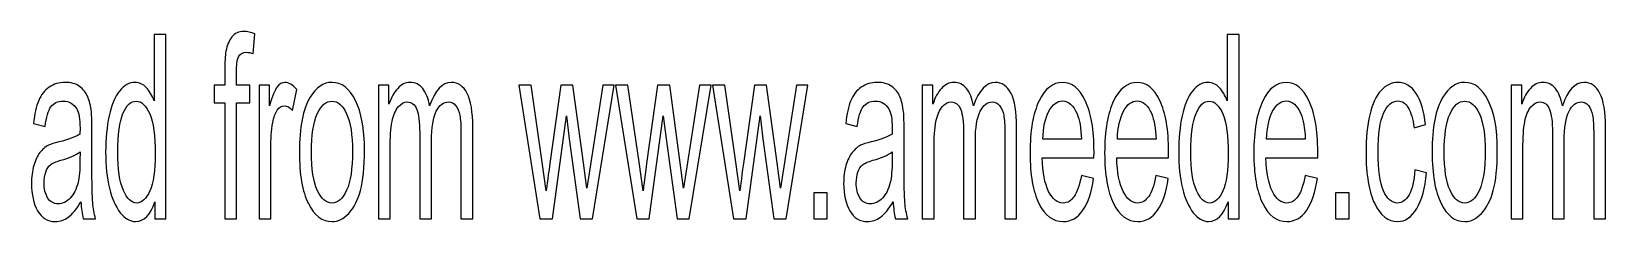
# Model space of a CAD drawing. Header units: millimetres. Extents: x 157 to 646, y -202 to 630.
# Drawn here: x 381.7 to 520.4, y 613.1 to 629.9 of the extents above; entities that cross this region are included whole.
import ezdxf

# ---------------------------------------------------------------- set-up
doc = ezdxf.new("R2010")
doc.units = ezdxf.units.MM
doc.header["$MEASUREMENT"] = 0
doc.layers.add('layer 1', color=7, linetype='Continuous')

msp = doc.modelspace()

# ---------------------------------------------------------------- linework, layer by layer
at = {"layer": 'layer 1', "color": 250}
for points, knots in [([(398.7106, 613.3962), (398.7106, 613.3962), (398.7106, 623.6166), (398.7106, 623.6166), (398.7106, 623.6166), (398.7106, 623.6166), (397.7888, 623.6166), (397.7888, 623.6166), (397.7888, 623.6166), (397.7888, 623.6166), (397.7888, 625.1576), (397.7888, 625.1576), (397.7888, 625.1576), (397.7888, 625.1576), (398.7106, 625.1576), (398.7106, 625.1576), (398.7106, 625.1576), (398.7106, 625.1576), (398.7106, 626.404), (398.7106, 626.404), (398.7106, 626.404), (398.7106, 627.1934), (398.746, 627.7788), (398.8189, 628.1603), (398.8189, 628.1603), (398.9193, 628.674), (399.0926, 629.0932), (399.3447, 629.4142), (399.3447, 629.4142), (399.5949, 629.7353), (399.9475, 629.8939), (400.4005, 629.8939), (400.4005, 629.8939), (400.694, 629.8939), (401.017, 629.8259), (401.3715, 629.6937), (401.3715, 629.6937), (401.3715, 629.6937), (401.2159, 627.9488), (401.2159, 627.9488), (401.2159, 627.9488), (400.9993, 628.0206), (400.7964, 628.0583), (400.6033, 628.0583), (400.6033, 628.0583), (400.2882, 628.0583), (400.0656, 627.9299), (399.9337, 627.6731), (399.9337, 627.6731), (399.8037, 627.4162), (399.7387, 626.9366), (399.7387, 626.2341), (399.7387, 626.2341), (399.7387, 626.2341), (399.7387, 625.1576), (399.7387, 625.1576), (399.7387, 625.1576), (399.7387, 625.1576), (400.9323, 625.1576), (400.9323, 625.1576), (400.9323, 625.1576), (400.9323, 625.1576), (400.9323, 623.6166), (400.9323, 623.6166), (400.9323, 623.6166), (400.9323, 623.6166), (399.7505, 623.6166), (399.7505, 623.6166), (399.7505, 623.6166), (399.7505, 623.6166), (399.7505, 613.3962), (399.7505, 613.3962), (399.7505, 613.3962), (399.7505, 613.3962), (398.7106, 613.3962), (398.7106, 613.3962)], [0, 0, 0, 0, 0.05, 0.05, 0.05, 0.05, 0.1, 0.1, 0.1, 0.1, 0.15, 0.15, 0.15, 0.15, 0.2, 0.2, 0.2, 0.2, 0.25, 0.25, 0.25, 0.25, 0.3, 0.3, 0.3, 0.3, 0.35, 0.35, 0.35, 0.35, 0.4, 0.4, 0.4, 0.4, 0.45, 0.45, 0.45, 0.45, 0.5, 0.5, 0.5, 0.5, 0.55, 0.55, 0.55, 0.55, 0.6, 0.6, 0.6, 0.6, 0.65, 0.65, 0.65, 0.65, 0.7, 0.7, 0.7, 0.7, 0.75, 0.75, 0.75, 0.75, 0.8, 0.8, 0.8, 0.8, 0.85, 0.85, 0.85, 0.85, 0.9, 0.9, 0.9, 0.9, 1, 1, 1, 1]), ([(392.5653, 613.3962), (392.5653, 613.3962), (392.5653, 614.8881), (392.5653, 614.8881), (392.5653, 614.8881), (392.1773, 613.7286), (391.6061, 613.1469), (390.8517, 613.1469), (390.8517, 613.1469), (390.3632, 613.1469), (389.9142, 613.4038), (389.5064, 613.9212), (389.5064, 613.9212), (389.0968, 614.4349), (388.7796, 615.1563), (388.5532, 616.0778), (388.5532, 616.0778), (388.3286, 617.0032), (388.2163, 618.0645), (388.2163, 619.2656), (388.2163, 619.2656), (388.2163, 620.4364), (388.3188, 621.4978), (388.5217, 622.4533), (388.5217, 622.4533), (388.7265, 623.4051), (389.0318, 624.1378), (389.4395, 624.644), (389.4395, 624.644), (389.8452, 625.1538), (390.3022, 625.4069), (390.8044, 625.4069), (390.8044, 625.4069), (391.1747, 625.4069), (391.5037, 625.2558), (391.7912, 624.9574), (391.7912, 624.9574), (392.0788, 624.6591), (392.3132, 624.2663), (392.4944, 623.7866), (392.4944, 623.7866), (392.4944, 623.7866), (392.4944, 629.622), (392.4944, 629.622), (392.4944, 629.622), (392.4944, 629.622), (393.5343, 629.622), (393.5343, 629.622), (393.5343, 629.622), (393.5343, 629.622), (393.5343, 613.3962), (393.5343, 613.3962), (393.5343, 613.3962), (393.5343, 613.3962), (392.5653, 613.3962), (392.5653, 613.3962)], [0, 0, 0, 0, 0.06666667, 0.06666667, 0.06666667, 0.06666667, 0.13333333, 0.13333333, 0.13333333, 0.13333333, 0.2, 0.2, 0.2, 0.2, 0.26666667, 0.26666667, 0.26666667, 0.26666667, 0.33333333, 0.33333333, 0.33333333, 0.33333333, 0.4, 0.4, 0.4, 0.4, 0.46666667, 0.46666667, 0.46666667, 0.46666667, 0.53333333, 0.53333333, 0.53333333, 0.53333333, 0.6, 0.6, 0.6, 0.6, 0.66666667, 0.66666667, 0.66666667, 0.66666667, 0.73333333, 0.73333333, 0.73333333, 0.73333333, 0.8, 0.8, 0.8, 0.8, 0.86666667, 0.86666667, 0.86666667, 0.86666667, 1, 1, 1, 1]), ([(487.1369, 613.3962), (487.1369, 613.3962), (487.1369, 614.8881), (487.1369, 614.8881), (487.1369, 614.8881), (486.749, 613.7286), (486.1778, 613.1469), (485.4234, 613.1469), (485.4234, 613.1469), (484.9349, 613.1469), (484.4859, 613.4038), (484.0781, 613.9212), (484.0781, 613.9212), (483.6684, 614.4349), (483.3513, 615.1563), (483.1248, 616.0778), (483.1248, 616.0778), (482.9003, 617.0032), (482.788, 618.0645), (482.788, 619.2656), (482.788, 619.2656), (482.788, 620.4364), (482.8904, 621.4978), (483.0933, 622.4533), (483.0933, 622.4533), (483.2982, 623.4051), (483.6035, 624.1378), (484.0112, 624.644), (484.0112, 624.644), (484.4169, 625.1538), (484.8738, 625.4069), (485.3761, 625.4069), (485.3761, 625.4069), (485.7464, 625.4069), (486.0753, 625.2558), (486.3629, 624.9574), (486.3629, 624.9574), (486.6504, 624.6591), (486.8849, 624.2663), (487.0661, 623.7866), (487.0661, 623.7866), (487.0661, 623.7866), (487.0661, 629.622), (487.0661, 629.622), (487.0661, 629.622), (487.0661, 629.622), (488.106, 629.622), (488.106, 629.622), (488.106, 629.622), (488.106, 629.622), (488.106, 613.3962), (488.106, 613.3962), (488.106, 613.3962), (488.106, 613.3962), (487.1369, 613.3962), (487.1369, 613.3962)], [0, 0, 0, 0, 0.06666667, 0.06666667, 0.06666667, 0.06666667, 0.13333333, 0.13333333, 0.13333333, 0.13333333, 0.2, 0.2, 0.2, 0.2, 0.26666667, 0.26666667, 0.26666667, 0.26666667, 0.33333333, 0.33333333, 0.33333333, 0.33333333, 0.4, 0.4, 0.4, 0.4, 0.46666667, 0.46666667, 0.46666667, 0.46666667, 0.53333333, 0.53333333, 0.53333333, 0.53333333, 0.6, 0.6, 0.6, 0.6, 0.66666667, 0.66666667, 0.66666667, 0.66666667, 0.73333333, 0.73333333, 0.73333333, 0.73333333, 0.8, 0.8, 0.8, 0.8, 0.86666667, 0.86666667, 0.86666667, 0.86666667, 1, 1, 1, 1]), ([(386.0399, 614.8692), (385.6539, 614.2385), (385.2816, 613.7966), (384.9251, 613.5359), (384.9251, 613.5359), (384.5686, 613.2753), (384.1865, 613.1469), (383.7768, 613.1469), (383.7768, 613.1469), (383.1032, 613.1469), (382.5852, 613.4604), (382.2228, 614.0912), (382.2228, 614.0912), (381.8604, 614.7181), (381.6791, 615.5226), (381.6791, 616.5009), (381.6791, 616.5009), (381.6791, 617.0749), (381.7481, 617.5999), (381.884, 618.0758), (381.884, 618.0758), (382.0219, 618.5517), (382.2011, 618.9294), (382.4217, 619.2165), (382.4217, 619.2165), (382.6443, 619.5035), (382.8924, 619.7226), (383.1702, 619.8699), (383.1702, 619.8699), (383.375, 619.9719), (383.6843, 620.0701), (384.0959, 620.1683), (384.0959, 620.1683), (384.9349, 620.3571), (385.5554, 620.5875), (385.9513, 620.8519), (385.9513, 620.8519), (385.9552, 621.1238), (385.9572, 621.2976), (385.9572, 621.3693), (385.9572, 621.3693), (385.9572, 622.1776), (385.8587, 622.7479), (385.6617, 623.0803), (385.6617, 623.0803), (385.3958, 623.5298), (385, 623.7526), (384.476, 623.7526), (384.476, 623.7526), (383.9856, 623.7526), (383.6232, 623.5864), (383.3908, 623.2578), (383.3908, 623.2578), (383.1564, 622.9292), (382.985, 622.3476), (382.8728, 621.5091), (382.8728, 621.5091), (382.8728, 621.5091), (381.8564, 621.781), (381.8564, 621.781), (381.8564, 621.781), (381.949, 622.6157), (382.1007, 623.2918), (382.3134, 623.8055), (382.3134, 623.8055), (382.5261, 624.3191), (382.8333, 624.7119), (383.2352, 624.9914), (383.2352, 624.9914), (383.635, 625.2672), (384.1018, 625.4069), (384.6297, 625.4069), (384.6297, 625.4069), (385.1536, 625.4069), (385.581, 625.2898), (385.9099, 625.0519), (385.9099, 625.0519), (386.2369, 624.8139), (386.4791, 624.5193), (386.6328, 624.1605), (386.6328, 624.1605), (386.7864, 623.8017), (386.8947, 623.3485), (386.9577, 622.8008), (386.9577, 622.8008), (386.9913, 622.4609), (387.0089, 621.849), (387.0089, 620.969), (387.0089, 620.969), (387.0089, 620.969), (387.0089, 618.3251), (387.0089, 618.3251), (387.0089, 618.3251), (387.0089, 616.4782), (387.0306, 615.3111), (387.074, 614.8163), (387.074, 614.8163), (387.1153, 614.3216), (387.202, 613.8494), (387.328, 613.3962), (387.328, 613.3962), (387.328, 613.3962), (386.2408, 613.3962), (386.2408, 613.3962), (386.2408, 613.3962), (386.1364, 613.8154), (386.0694, 614.3064), (386.0399, 614.8692)], [0, 0, 0, 0, 0.03571429, 0.03571429, 0.03571429, 0.03571429, 0.07142857, 0.07142857, 0.07142857, 0.07142857, 0.10714286, 0.10714286, 0.10714286, 0.10714286, 0.14285714, 0.14285714, 0.14285714, 0.14285714, 0.17857143, 0.17857143, 0.17857143, 0.17857143, 0.21428571, 0.21428571, 0.21428571, 0.21428571, 0.25, 0.25, 0.25, 0.25, 0.28571429, 0.28571429, 0.28571429, 0.28571429, 0.32142857, 0.32142857, 0.32142857, 0.32142857, 0.35714286, 0.35714286, 0.35714286, 0.35714286, 0.39285714, 0.39285714, 0.39285714, 0.39285714, 0.42857143, 0.42857143, 0.42857143, 0.42857143, 0.46428571, 0.46428571, 0.46428571, 0.46428571, 0.5, 0.5, 0.5, 0.5, 0.53571429, 0.53571429, 0.53571429, 0.53571429, 0.57142857, 0.57142857, 0.57142857, 0.57142857, 0.60714286, 0.60714286, 0.60714286, 0.60714286, 0.64285714, 0.64285714, 0.64285714, 0.64285714, 0.67857143, 0.67857143, 0.67857143, 0.67857143, 0.71428571, 0.71428571, 0.71428571, 0.71428571, 0.75, 0.75, 0.75, 0.75, 0.78571429, 0.78571429, 0.78571429, 0.78571429, 0.82142857, 0.82142857, 0.82142857, 0.82142857, 0.85714286, 0.85714286, 0.85714286, 0.85714286, 0.89285714, 0.89285714, 0.89285714, 0.89285714, 0.92857143, 0.92857143, 0.92857143, 0.92857143, 1, 1, 1, 1]), ([(401.7339, 613.3962), (401.7339, 613.3962), (401.7339, 625.1576), (401.7339, 625.1576), (401.7339, 625.1576), (401.7339, 625.1576), (402.6675, 625.1576), (402.6675, 625.1576), (402.6675, 625.1576), (402.6675, 625.1576), (402.6675, 623.356), (402.6675, 623.356), (402.6675, 623.356), (402.9059, 624.1907), (403.1264, 624.7422), (403.3293, 625.0065), (403.3293, 625.0065), (403.5322, 625.2747), (403.7548, 625.4069), (403.997, 625.4069), (403.997, 625.4069), (404.3476, 625.4069), (404.7042, 625.1954), (405.0665, 624.7762), (405.0665, 624.7762), (405.0665, 624.7762), (404.6962, 622.9368), (404.6962, 622.9368), (404.6962, 622.9368), (404.4441, 623.2087), (404.192, 623.3447), (403.9399, 623.3447), (403.9399, 623.3447), (403.7134, 623.3447), (403.5105, 623.2125), (403.3313, 622.9519), (403.3313, 622.9519), (403.1521, 622.6913), (403.024, 622.3287), (402.9472, 621.8641), (402.9472, 621.8641), (402.831, 621.1578), (402.7739, 620.3836), (402.7739, 619.5413), (402.7739, 619.5413), (402.7739, 619.5413), (402.7739, 613.3962), (402.7739, 613.3962), (402.7739, 613.3962), (402.7739, 613.3962), (401.7339, 613.3962), (401.7339, 613.3962)], [0, 0, 0, 0, 0.07142857, 0.07142857, 0.07142857, 0.07142857, 0.14285714, 0.14285714, 0.14285714, 0.14285714, 0.21428571, 0.21428571, 0.21428571, 0.21428571, 0.28571429, 0.28571429, 0.28571429, 0.28571429, 0.35714286, 0.35714286, 0.35714286, 0.35714286, 0.42857143, 0.42857143, 0.42857143, 0.42857143, 0.5, 0.5, 0.5, 0.5, 0.57142857, 0.57142857, 0.57142857, 0.57142857, 0.64285714, 0.64285714, 0.64285714, 0.64285714, 0.71428571, 0.71428571, 0.71428571, 0.71428571, 0.78571429, 0.78571429, 0.78571429, 0.78571429, 0.85714286, 0.85714286, 0.85714286, 0.85714286, 1, 1, 1, 1]), ([(405.291, 619.2769), (405.291, 621.4487), (405.6062, 623.0576), (406.2384, 624.1039), (406.2384, 624.1039), (406.7643, 624.9726), (407.4084, 625.4069), (408.1667, 625.4069), (408.1667, 625.4069), (409.0077, 625.4069), (409.6971, 624.8781), (410.2328, 623.8206), (410.2328, 623.8206), (410.7666, 622.7668), (411.0345, 621.3051), (411.0345, 619.4431), (411.0345, 619.4431), (411.0345, 617.9323), (410.9163, 616.7464), (410.68, 615.8814), (410.68, 615.8814), (410.4436, 615.0165), (410.0989, 614.3442), (409.6459, 613.8645), (409.6459, 613.8645), (409.1949, 613.3849), (408.7005, 613.1469), (408.1667, 613.1469), (408.1667, 613.1469), (407.3079, 613.1469), (406.6146, 613.6719), (406.0848, 614.7257), (406.0848, 614.7257), (405.555, 615.7795), (405.291, 617.2978), (405.291, 619.2769)], [0, 0, 0, 0, 0.1, 0.1, 0.1, 0.1, 0.2, 0.2, 0.2, 0.2, 0.3, 0.3, 0.3, 0.3, 0.4, 0.4, 0.4, 0.4, 0.5, 0.5, 0.5, 0.5, 0.6, 0.6, 0.6, 0.6, 0.7, 0.7, 0.7, 0.7, 0.8, 0.8, 0.8, 0.8, 1, 1, 1, 1]), ([(412.2537, 613.3962), (412.2537, 613.3962), (412.2537, 625.1576), (412.2537, 625.1576), (412.2537, 625.1576), (412.2537, 625.1576), (413.1873, 625.1576), (413.1873, 625.1576), (413.1873, 625.1576), (413.1873, 625.1576), (413.1873, 623.4958), (413.1873, 623.4958), (413.1873, 623.4958), (413.3783, 624.0699), (413.6344, 624.5344), (413.9535, 624.8819), (413.9535, 624.8819), (414.2725, 625.2332), (414.635, 625.4069), (415.0427, 625.4069), (415.0427, 625.4069), (415.4957, 625.4069), (415.868, 625.2256), (416.1575, 624.8668), (416.1575, 624.8668), (416.447, 624.5042), (416.6519, 624.0019), (416.77, 623.3522), (416.77, 623.3522), (417.2585, 624.7233), (417.8908, 625.4069), (418.6707, 625.4069), (418.6707, 625.4069), (419.2813, 625.4069), (419.752, 625.0859), (420.079, 624.44), (420.079, 624.44), (420.4079, 623.7941), (420.5734, 622.8008), (420.5734, 621.46), (420.5734, 621.46), (420.5734, 621.46), (420.5734, 613.3962), (420.5734, 613.3962), (420.5734, 613.3962), (420.5734, 613.3962), (419.5334, 613.3962), (419.5334, 613.3962), (419.5334, 613.3962), (419.5334, 613.3962), (419.5334, 620.799), (419.5334, 620.799), (419.5334, 620.799), (419.5334, 621.5922), (419.498, 622.1663), (419.431, 622.5175), (419.431, 622.5175), (419.3641, 622.8688), (419.2419, 623.1483), (419.0627, 623.3636), (419.0627, 623.3636), (418.8854, 623.5789), (418.6766, 623.6846), (418.4383, 623.6846), (418.4383, 623.6846), (418.005, 623.6846), (417.6465, 623.4089), (417.3609, 622.8612), (417.3609, 622.8612), (417.0753, 622.3098), (416.9335, 621.4298), (416.9335, 620.2211), (416.9335, 620.2211), (416.9335, 620.2211), (416.9335, 613.3962), (416.9335, 613.3962), (416.9335, 613.3962), (416.9335, 613.3962), (415.8936, 613.3962), (415.8936, 613.3962), (415.8936, 613.3962), (415.8936, 613.3962), (415.8936, 621.0294), (415.8936, 621.0294), (415.8936, 621.0294), (415.8936, 621.9132), (415.8089, 622.578), (415.6394, 623.0199), (415.6394, 623.0199), (415.4701, 623.4618), (415.1924, 623.6846), (414.8083, 623.6846), (414.8083, 623.6846), (414.5168, 623.6846), (414.2469, 623.5373), (413.9988, 623.2427), (413.9988, 623.2427), (413.7506, 622.9481), (413.5714, 622.5175), (413.4591, 621.9472), (413.4591, 621.9472), (413.3488, 621.3807), (413.2936, 620.5611), (413.2936, 619.4922), (413.2936, 619.4922), (413.2936, 619.4922), (413.2936, 613.3962), (413.2936, 613.3962), (413.2936, 613.3962), (413.2936, 613.3962), (412.2537, 613.3962), (412.2537, 613.3962)], [0, 0, 0, 0, 0.03448276, 0.03448276, 0.03448276, 0.03448276, 0.06896552, 0.06896552, 0.06896552, 0.06896552, 0.10344828, 0.10344828, 0.10344828, 0.10344828, 0.13793103, 0.13793103, 0.13793103, 0.13793103, 0.17241379, 0.17241379, 0.17241379, 0.17241379, 0.20689655, 0.20689655, 0.20689655, 0.20689655, 0.24137931, 0.24137931, 0.24137931, 0.24137931, 0.27586207, 0.27586207, 0.27586207, 0.27586207, 0.31034483, 0.31034483, 0.31034483, 0.31034483, 0.34482759, 0.34482759, 0.34482759, 0.34482759, 0.37931034, 0.37931034, 0.37931034, 0.37931034, 0.4137931, 0.4137931, 0.4137931, 0.4137931, 0.44827586, 0.44827586, 0.44827586, 0.44827586, 0.48275862, 0.48275862, 0.48275862, 0.48275862, 0.51724138, 0.51724138, 0.51724138, 0.51724138, 0.55172414, 0.55172414, 0.55172414, 0.55172414, 0.5862069, 0.5862069, 0.5862069, 0.5862069, 0.62068966, 0.62068966, 0.62068966, 0.62068966, 0.65517241, 0.65517241, 0.65517241, 0.65517241, 0.68965517, 0.68965517, 0.68965517, 0.68965517, 0.72413793, 0.72413793, 0.72413793, 0.72413793, 0.75862069, 0.75862069, 0.75862069, 0.75862069, 0.79310345, 0.79310345, 0.79310345, 0.79310345, 0.82758621, 0.82758621, 0.82758621, 0.82758621, 0.86206897, 0.86206897, 0.86206897, 0.86206897, 0.89655172, 0.89655172, 0.89655172, 0.89655172, 0.93103448, 0.93103448, 0.93103448, 0.93103448, 1, 1, 1, 1]), ([(426.4843, 613.3962), (426.4843, 613.3962), (424.6309, 625.1576), (424.6309, 625.1576), (424.6309, 625.1576), (424.6309, 625.1576), (425.7181, 625.1576), (425.7181, 625.1576), (425.7181, 625.1576), (425.7181, 625.1576), (426.697, 618.3704), (426.697, 618.3704), (426.697, 618.3704), (426.697, 618.3704), (427.0436, 615.8437), (427.0436, 615.8437), (427.0436, 615.8437), (427.0574, 615.9683), (427.1638, 616.7766), (427.3607, 618.2685), (427.3607, 618.2685), (427.3607, 618.2685), (428.3317, 625.1576), (428.3317, 625.1576), (428.3317, 625.1576), (428.3317, 625.1576), (429.3973, 625.1576), (429.3973, 625.1576), (429.3973, 625.1576), (429.3973, 625.1576), (430.3211, 618.3289), (430.3211, 618.3289), (430.3211, 618.3289), (430.3211, 618.3289), (430.6224, 616.0892), (430.6224, 616.0892), (430.6224, 616.0892), (430.6224, 616.0892), (430.975, 618.3591), (430.975, 618.3591), (430.975, 618.3591), (430.975, 618.3591), (432.0347, 625.1576), (432.0347, 625.1576), (432.0347, 625.1576), (432.0347, 625.1576), (433.0451, 625.1576), (433.0451, 625.1576), (433.0451, 625.1576), (433.0451, 625.1576), (431.1207, 613.3962), (431.1207, 613.3962), (431.1207, 613.3962), (431.1207, 613.3962), (430.0453, 613.3962), (430.0453, 613.3962), (430.0453, 613.3962), (430.0453, 613.3962), (429.0724, 620.4327), (429.0724, 620.4327), (429.0724, 620.4327), (429.0724, 620.4327), (428.8262, 622.4458), (428.8262, 622.4458), (428.8262, 622.4458), (428.8262, 622.4458), (427.5853, 613.3962), (427.5853, 613.3962), (427.5853, 613.3962), (427.5853, 613.3962), (426.4843, 613.3962), (426.4843, 613.3962)], [0, 0, 0, 0, 0.05263158, 0.05263158, 0.05263158, 0.05263158, 0.10526316, 0.10526316, 0.10526316, 0.10526316, 0.15789474, 0.15789474, 0.15789474, 0.15789474, 0.21052632, 0.21052632, 0.21052632, 0.21052632, 0.26315789, 0.26315789, 0.26315789, 0.26315789, 0.31578947, 0.31578947, 0.31578947, 0.31578947, 0.36842105, 0.36842105, 0.36842105, 0.36842105, 0.42105263, 0.42105263, 0.42105263, 0.42105263, 0.47368421, 0.47368421, 0.47368421, 0.47368421, 0.52631579, 0.52631579, 0.52631579, 0.52631579, 0.57894737, 0.57894737, 0.57894737, 0.57894737, 0.63157895, 0.63157895, 0.63157895, 0.63157895, 0.68421053, 0.68421053, 0.68421053, 0.68421053, 0.73684211, 0.73684211, 0.73684211, 0.73684211, 0.78947368, 0.78947368, 0.78947368, 0.78947368, 0.84210526, 0.84210526, 0.84210526, 0.84210526, 0.89473684, 0.89473684, 0.89473684, 0.89473684, 1, 1, 1, 1]), ([(435.0186, 613.3962), (435.0186, 613.3962), (433.1652, 625.1576), (433.1652, 625.1576), (433.1652, 625.1576), (433.1652, 625.1576), (434.2524, 625.1576), (434.2524, 625.1576), (434.2524, 625.1576), (434.2524, 625.1576), (435.2314, 618.3704), (435.2314, 618.3704), (435.2314, 618.3704), (435.2314, 618.3704), (435.578, 615.8437), (435.578, 615.8437), (435.578, 615.8437), (435.5918, 615.9683), (435.6981, 616.7766), (435.8951, 618.2685), (435.8951, 618.2685), (435.8951, 618.2685), (436.8661, 625.1576), (436.8661, 625.1576), (436.8661, 625.1576), (436.8661, 625.1576), (437.9317, 625.1576), (437.9317, 625.1576), (437.9317, 625.1576), (437.9317, 625.1576), (438.8555, 618.3289), (438.8555, 618.3289), (438.8555, 618.3289), (438.8555, 618.3289), (439.1568, 616.0892), (439.1568, 616.0892), (439.1568, 616.0892), (439.1568, 616.0892), (439.5094, 618.3591), (439.5094, 618.3591), (439.5094, 618.3591), (439.5094, 618.3591), (440.569, 625.1576), (440.569, 625.1576), (440.569, 625.1576), (440.569, 625.1576), (441.5795, 625.1576), (441.5795, 625.1576), (441.5795, 625.1576), (441.5795, 625.1576), (439.6551, 613.3962), (439.6551, 613.3962), (439.6551, 613.3962), (439.6551, 613.3962), (438.5797, 613.3962), (438.5797, 613.3962), (438.5797, 613.3962), (438.5797, 613.3962), (437.6067, 620.4327), (437.6067, 620.4327), (437.6067, 620.4327), (437.6067, 620.4327), (437.3605, 622.4458), (437.3605, 622.4458), (437.3605, 622.4458), (437.3605, 622.4458), (436.1197, 613.3962), (436.1197, 613.3962), (436.1197, 613.3962), (436.1197, 613.3962), (435.0186, 613.3962), (435.0186, 613.3962)], [0, 0, 0, 0, 0.05263158, 0.05263158, 0.05263158, 0.05263158, 0.10526316, 0.10526316, 0.10526316, 0.10526316, 0.15789474, 0.15789474, 0.15789474, 0.15789474, 0.21052632, 0.21052632, 0.21052632, 0.21052632, 0.26315789, 0.26315789, 0.26315789, 0.26315789, 0.31578947, 0.31578947, 0.31578947, 0.31578947, 0.36842105, 0.36842105, 0.36842105, 0.36842105, 0.42105263, 0.42105263, 0.42105263, 0.42105263, 0.47368421, 0.47368421, 0.47368421, 0.47368421, 0.52631579, 0.52631579, 0.52631579, 0.52631579, 0.57894737, 0.57894737, 0.57894737, 0.57894737, 0.63157895, 0.63157895, 0.63157895, 0.63157895, 0.68421053, 0.68421053, 0.68421053, 0.68421053, 0.73684211, 0.73684211, 0.73684211, 0.73684211, 0.78947368, 0.78947368, 0.78947368, 0.78947368, 0.84210526, 0.84210526, 0.84210526, 0.84210526, 0.89473684, 0.89473684, 0.89473684, 0.89473684, 1, 1, 1, 1]), ([(443.553, 613.3962), (443.553, 613.3962), (441.6996, 625.1576), (441.6996, 625.1576), (441.6996, 625.1576), (441.6996, 625.1576), (442.7868, 625.1576), (442.7868, 625.1576), (442.7868, 625.1576), (442.7868, 625.1576), (443.7657, 618.3704), (443.7657, 618.3704), (443.7657, 618.3704), (443.7657, 618.3704), (444.1124, 615.8437), (444.1124, 615.8437), (444.1124, 615.8437), (444.1262, 615.9683), (444.2325, 616.7766), (444.4295, 618.2685), (444.4295, 618.2685), (444.4295, 618.2685), (445.4005, 625.1576), (445.4005, 625.1576), (445.4005, 625.1576), (445.4005, 625.1576), (446.4661, 625.1576), (446.4661, 625.1576), (446.4661, 625.1576), (446.4661, 625.1576), (447.3899, 618.3289), (447.3899, 618.3289), (447.3899, 618.3289), (447.3899, 618.3289), (447.6912, 616.0892), (447.6912, 616.0892), (447.6912, 616.0892), (447.6912, 616.0892), (448.0437, 618.3591), (448.0437, 618.3591), (448.0437, 618.3591), (448.0437, 618.3591), (449.1034, 625.1576), (449.1034, 625.1576), (449.1034, 625.1576), (449.1034, 625.1576), (450.1138, 625.1576), (450.1138, 625.1576), (450.1138, 625.1576), (450.1138, 625.1576), (448.1895, 613.3962), (448.1895, 613.3962), (448.1895, 613.3962), (448.1895, 613.3962), (447.1141, 613.3962), (447.1141, 613.3962), (447.1141, 613.3962), (447.1141, 613.3962), (446.1411, 620.4327), (446.1411, 620.4327), (446.1411, 620.4327), (446.1411, 620.4327), (445.8949, 622.4458), (445.8949, 622.4458), (445.8949, 622.4458), (445.8949, 622.4458), (444.654, 613.3962), (444.654, 613.3962), (444.654, 613.3962), (444.654, 613.3962), (443.553, 613.3962), (443.553, 613.3962)], [0, 0, 0, 0, 0.05263158, 0.05263158, 0.05263158, 0.05263158, 0.10526316, 0.10526316, 0.10526316, 0.10526316, 0.15789474, 0.15789474, 0.15789474, 0.15789474, 0.21052632, 0.21052632, 0.21052632, 0.21052632, 0.26315789, 0.26315789, 0.26315789, 0.26315789, 0.31578947, 0.31578947, 0.31578947, 0.31578947, 0.36842105, 0.36842105, 0.36842105, 0.36842105, 0.42105263, 0.42105263, 0.42105263, 0.42105263, 0.47368421, 0.47368421, 0.47368421, 0.47368421, 0.52631579, 0.52631579, 0.52631579, 0.52631579, 0.57894737, 0.57894737, 0.57894737, 0.57894737, 0.63157895, 0.63157895, 0.63157895, 0.63157895, 0.68421053, 0.68421053, 0.68421053, 0.68421053, 0.73684211, 0.73684211, 0.73684211, 0.73684211, 0.78947368, 0.78947368, 0.78947368, 0.78947368, 0.84210526, 0.84210526, 0.84210526, 0.84210526, 0.89473684, 0.89473684, 0.89473684, 0.89473684, 1, 1, 1, 1]), ([(457.6221, 614.8692), (457.236, 614.2385), (456.8638, 613.7966), (456.5073, 613.5359), (456.5073, 613.5359), (456.1508, 613.2753), (455.7687, 613.1469), (455.359, 613.1469), (455.359, 613.1469), (454.6854, 613.1469), (454.1673, 613.4604), (453.805, 614.0912), (453.805, 614.0912), (453.4425, 614.7181), (453.2613, 615.5226), (453.2613, 616.5009), (453.2613, 616.5009), (453.2613, 617.0749), (453.3303, 617.5999), (453.4662, 618.0758), (453.4662, 618.0758), (453.604, 618.5517), (453.7833, 618.9294), (454.0039, 619.2165), (454.0039, 619.2165), (454.2264, 619.5035), (454.4746, 619.7226), (454.7524, 619.8699), (454.7524, 619.8699), (454.9572, 619.9719), (455.2664, 620.0701), (455.678, 620.1683), (455.678, 620.1683), (456.5171, 620.3571), (457.1376, 620.5875), (457.5334, 620.8519), (457.5334, 620.8519), (457.5374, 621.1238), (457.5394, 621.2976), (457.5394, 621.3693), (457.5394, 621.3693), (457.5394, 622.1776), (457.4409, 622.7479), (457.2439, 623.0803), (457.2439, 623.0803), (456.978, 623.5298), (456.5821, 623.7526), (456.0582, 623.7526), (456.0582, 623.7526), (455.5677, 623.7526), (455.2054, 623.5864), (454.9729, 623.2578), (454.9729, 623.2578), (454.7385, 622.9292), (454.5672, 622.3476), (454.4549, 621.5091), (454.4549, 621.5091), (454.4549, 621.5091), (453.4386, 621.781), (453.4386, 621.781), (453.4386, 621.781), (453.5312, 622.6157), (453.6828, 623.2918), (453.8955, 623.8055), (453.8955, 623.8055), (454.1083, 624.3191), (454.4155, 624.7119), (454.8173, 624.9914), (454.8173, 624.9914), (455.2172, 625.2672), (455.684, 625.4069), (456.2118, 625.4069), (456.2118, 625.4069), (456.7358, 625.4069), (457.1632, 625.2898), (457.4921, 625.0519), (457.4921, 625.0519), (457.8191, 624.8139), (458.0613, 624.5193), (458.215, 624.1605), (458.215, 624.1605), (458.3686, 623.8017), (458.4769, 623.3485), (458.5399, 622.8008), (458.5399, 622.8008), (458.5734, 622.4609), (458.5911, 621.849), (458.5911, 620.969), (458.5911, 620.969), (458.5911, 620.969), (458.5911, 618.3251), (458.5911, 618.3251), (458.5911, 618.3251), (458.5911, 616.4782), (458.6128, 615.3111), (458.6561, 614.8163), (458.6561, 614.8163), (458.6975, 614.3216), (458.7842, 613.8494), (458.9102, 613.3962), (458.9102, 613.3962), (458.9102, 613.3962), (457.823, 613.3962), (457.823, 613.3962), (457.823, 613.3962), (457.7186, 613.8154), (457.6516, 614.3064), (457.6221, 614.8692)], [0, 0, 0, 0, 0.03571429, 0.03571429, 0.03571429, 0.03571429, 0.07142857, 0.07142857, 0.07142857, 0.07142857, 0.10714286, 0.10714286, 0.10714286, 0.10714286, 0.14285714, 0.14285714, 0.14285714, 0.14285714, 0.17857143, 0.17857143, 0.17857143, 0.17857143, 0.21428571, 0.21428571, 0.21428571, 0.21428571, 0.25, 0.25, 0.25, 0.25, 0.28571429, 0.28571429, 0.28571429, 0.28571429, 0.32142857, 0.32142857, 0.32142857, 0.32142857, 0.35714286, 0.35714286, 0.35714286, 0.35714286, 0.39285714, 0.39285714, 0.39285714, 0.39285714, 0.42857143, 0.42857143, 0.42857143, 0.42857143, 0.46428571, 0.46428571, 0.46428571, 0.46428571, 0.5, 0.5, 0.5, 0.5, 0.53571429, 0.53571429, 0.53571429, 0.53571429, 0.57142857, 0.57142857, 0.57142857, 0.57142857, 0.60714286, 0.60714286, 0.60714286, 0.60714286, 0.64285714, 0.64285714, 0.64285714, 0.64285714, 0.67857143, 0.67857143, 0.67857143, 0.67857143, 0.71428571, 0.71428571, 0.71428571, 0.71428571, 0.75, 0.75, 0.75, 0.75, 0.78571429, 0.78571429, 0.78571429, 0.78571429, 0.82142857, 0.82142857, 0.82142857, 0.82142857, 0.85714286, 0.85714286, 0.85714286, 0.85714286, 0.89285714, 0.89285714, 0.89285714, 0.89285714, 0.92857143, 0.92857143, 0.92857143, 0.92857143, 1, 1, 1, 1]), ([(460.1885, 613.3962), (460.1885, 613.3962), (460.1885, 625.1576), (460.1885, 625.1576), (460.1885, 625.1576), (460.1885, 625.1576), (461.1221, 625.1576), (461.1221, 625.1576), (461.1221, 625.1576), (461.1221, 625.1576), (461.1221, 623.4958), (461.1221, 623.4958), (461.1221, 623.4958), (461.3132, 624.0699), (461.5692, 624.5344), (461.8883, 624.8819), (461.8883, 624.8819), (462.2074, 625.2332), (462.5698, 625.4069), (462.9775, 625.4069), (462.9775, 625.4069), (463.4305, 625.4069), (463.8028, 625.2256), (464.0923, 624.8668), (464.0923, 624.8668), (464.3818, 624.5042), (464.5867, 624.0019), (464.7049, 623.3522), (464.7049, 623.3522), (465.1933, 624.7233), (465.8256, 625.4069), (466.6056, 625.4069), (466.6056, 625.4069), (467.2161, 625.4069), (467.6869, 625.0859), (468.0138, 624.44), (468.0138, 624.44), (468.3427, 623.7941), (468.5082, 622.8008), (468.5082, 621.46), (468.5082, 621.46), (468.5082, 621.46), (468.5082, 613.3962), (468.5082, 613.3962), (468.5082, 613.3962), (468.5082, 613.3962), (467.4683, 613.3962), (467.4683, 613.3962), (467.4683, 613.3962), (467.4683, 613.3962), (467.4683, 620.799), (467.4683, 620.799), (467.4683, 620.799), (467.4683, 621.5922), (467.4328, 622.1663), (467.3658, 622.5175), (467.3658, 622.5175), (467.2989, 622.8688), (467.1768, 623.1483), (466.9975, 623.3636), (466.9975, 623.3636), (466.8203, 623.5789), (466.6115, 623.6846), (466.3731, 623.6846), (466.3731, 623.6846), (465.9398, 623.6846), (465.5814, 623.4089), (465.2958, 622.8612), (465.2958, 622.8612), (465.0101, 622.3098), (464.8683, 621.4298), (464.8683, 620.2211), (464.8683, 620.2211), (464.8683, 620.2211), (464.8683, 613.3962), (464.8683, 613.3962), (464.8683, 613.3962), (464.8683, 613.3962), (463.8284, 613.3962), (463.8284, 613.3962), (463.8284, 613.3962), (463.8284, 613.3962), (463.8284, 621.0294), (463.8284, 621.0294), (463.8284, 621.0294), (463.8284, 621.9132), (463.7437, 622.578), (463.5743, 623.0199), (463.5743, 623.0199), (463.4049, 623.4618), (463.1272, 623.6846), (462.7431, 623.6846), (462.7431, 623.6846), (462.4516, 623.6846), (462.1818, 623.5373), (461.9336, 623.2427), (461.9336, 623.2427), (461.6855, 622.9481), (461.5062, 622.5175), (461.3939, 621.9472), (461.3939, 621.9472), (461.2836, 621.3807), (461.2285, 620.5611), (461.2285, 619.4922), (461.2285, 619.4922), (461.2285, 619.4922), (461.2285, 613.3962), (461.2285, 613.3962), (461.2285, 613.3962), (461.2285, 613.3962), (460.1885, 613.3962), (460.1885, 613.3962)], [0, 0, 0, 0, 0.03448276, 0.03448276, 0.03448276, 0.03448276, 0.06896552, 0.06896552, 0.06896552, 0.06896552, 0.10344828, 0.10344828, 0.10344828, 0.10344828, 0.13793103, 0.13793103, 0.13793103, 0.13793103, 0.17241379, 0.17241379, 0.17241379, 0.17241379, 0.20689655, 0.20689655, 0.20689655, 0.20689655, 0.24137931, 0.24137931, 0.24137931, 0.24137931, 0.27586207, 0.27586207, 0.27586207, 0.27586207, 0.31034483, 0.31034483, 0.31034483, 0.31034483, 0.34482759, 0.34482759, 0.34482759, 0.34482759, 0.37931034, 0.37931034, 0.37931034, 0.37931034, 0.4137931, 0.4137931, 0.4137931, 0.4137931, 0.44827586, 0.44827586, 0.44827586, 0.44827586, 0.48275862, 0.48275862, 0.48275862, 0.48275862, 0.51724138, 0.51724138, 0.51724138, 0.51724138, 0.55172414, 0.55172414, 0.55172414, 0.55172414, 0.5862069, 0.5862069, 0.5862069, 0.5862069, 0.62068966, 0.62068966, 0.62068966, 0.62068966, 0.65517241, 0.65517241, 0.65517241, 0.65517241, 0.68965517, 0.68965517, 0.68965517, 0.68965517, 0.72413793, 0.72413793, 0.72413793, 0.72413793, 0.75862069, 0.75862069, 0.75862069, 0.75862069, 0.79310345, 0.79310345, 0.79310345, 0.79310345, 0.82758621, 0.82758621, 0.82758621, 0.82758621, 0.86206897, 0.86206897, 0.86206897, 0.86206897, 0.89655172, 0.89655172, 0.89655172, 0.89655172, 0.93103448, 0.93103448, 0.93103448, 0.93103448, 1, 1, 1, 1]), ([(474.2162, 617.2034), (474.2162, 617.2034), (475.2916, 616.9314), (475.2916, 616.9314), (475.2916, 616.9314), (475.1242, 615.7341), (474.811, 614.8012), (474.3541, 614.1403), (474.3541, 614.1403), (473.8971, 613.4793), (473.3141, 613.1469), (472.6031, 613.1469), (472.6031, 613.1469), (471.7089, 613.1469), (470.9998, 613.6757), (470.4759, 614.7332), (470.4759, 614.7332), (469.9519, 615.787), (469.69, 617.2714), (469.69, 619.1787), (469.69, 619.1787), (469.69, 621.1503), (469.9539, 622.6837), (470.4838, 623.7715), (470.4838, 623.7715), (471.0136, 624.863), (471.701, 625.4069), (472.546, 625.4069), (472.546, 625.4069), (473.3633, 625.4069), (474.0311, 624.8744), (474.5491, 623.8055), (474.5491, 623.8055), (475.0671, 622.7366), (475.3271, 621.2334), (475.3271, 619.2958), (475.3271, 619.2958), (475.3271, 619.1787), (475.3251, 619.0012), (475.3212, 618.767), (475.3212, 618.767), (475.3212, 618.767), (470.7536, 618.767), (470.7536, 618.767), (470.7536, 618.767), (470.793, 617.4791), (470.9821, 616.4895), (471.3248, 615.8059), (471.3248, 615.8059), (471.6655, 615.1223), (472.093, 614.7786), (472.6031, 614.7786), (472.6031, 614.7786), (472.9832, 614.7786), (473.3082, 614.9712), (473.5761, 615.3564), (473.5761, 615.3564), (473.8459, 615.7417), (474.0586, 616.3573), (474.2162, 617.2034)], [0, 0, 0, 0, 0.0625, 0.0625, 0.0625, 0.0625, 0.125, 0.125, 0.125, 0.125, 0.1875, 0.1875, 0.1875, 0.1875, 0.25, 0.25, 0.25, 0.25, 0.3125, 0.3125, 0.3125, 0.3125, 0.375, 0.375, 0.375, 0.375, 0.4375, 0.4375, 0.4375, 0.4375, 0.5, 0.5, 0.5, 0.5, 0.5625, 0.5625, 0.5625, 0.5625, 0.625, 0.625, 0.625, 0.625, 0.6875, 0.6875, 0.6875, 0.6875, 0.75, 0.75, 0.75, 0.75, 0.8125, 0.8125, 0.8125, 0.8125, 0.875, 0.875, 0.875, 0.875, 1, 1, 1, 1]), ([(480.7888, 617.2034), (480.7888, 617.2034), (481.8642, 616.9314), (481.8642, 616.9314), (481.8642, 616.9314), (481.6968, 615.7341), (481.3837, 614.8012), (480.9267, 614.1403), (480.9267, 614.1403), (480.4697, 613.4793), (479.8868, 613.1469), (479.1757, 613.1469), (479.1757, 613.1469), (478.2815, 613.1469), (477.5725, 613.6757), (477.0485, 614.7332), (477.0485, 614.7332), (476.5246, 615.787), (476.2627, 617.2714), (476.2627, 619.1787), (476.2627, 619.1787), (476.2627, 621.1503), (476.5266, 622.6837), (477.0564, 623.7715), (477.0564, 623.7715), (477.5862, 624.863), (478.2736, 625.4069), (479.1186, 625.4069), (479.1186, 625.4069), (479.936, 625.4069), (480.6037, 624.8744), (481.1217, 623.8055), (481.1217, 623.8055), (481.6397, 622.7366), (481.8997, 621.2334), (481.8997, 619.2958), (481.8997, 619.2958), (481.8997, 619.1787), (481.8977, 619.0012), (481.8938, 618.767), (481.8938, 618.767), (481.8938, 618.767), (477.3262, 618.767), (477.3262, 618.767), (477.3262, 618.767), (477.3656, 617.4791), (477.5547, 616.4895), (477.8975, 615.8059), (477.8975, 615.8059), (478.2382, 615.1223), (478.6656, 614.7786), (479.1757, 614.7786), (479.1757, 614.7786), (479.5558, 614.7786), (479.8808, 614.9712), (480.1487, 615.3564), (480.1487, 615.3564), (480.4185, 615.7417), (480.6313, 616.3573), (480.7888, 617.2034)], [0, 0, 0, 0, 0.0625, 0.0625, 0.0625, 0.0625, 0.125, 0.125, 0.125, 0.125, 0.1875, 0.1875, 0.1875, 0.1875, 0.25, 0.25, 0.25, 0.25, 0.3125, 0.3125, 0.3125, 0.3125, 0.375, 0.375, 0.375, 0.375, 0.4375, 0.4375, 0.4375, 0.4375, 0.5, 0.5, 0.5, 0.5, 0.5625, 0.5625, 0.5625, 0.5625, 0.625, 0.625, 0.625, 0.625, 0.6875, 0.6875, 0.6875, 0.6875, 0.75, 0.75, 0.75, 0.75, 0.8125, 0.8125, 0.8125, 0.8125, 0.875, 0.875, 0.875, 0.875, 1, 1, 1, 1]), ([(493.9341, 617.2034), (493.9341, 617.2034), (495.0095, 616.9314), (495.0095, 616.9314), (495.0095, 616.9314), (494.8422, 615.7341), (494.529, 614.8012), (494.072, 614.1403), (494.072, 614.1403), (493.615, 613.4793), (493.0321, 613.1469), (492.321, 613.1469), (492.321, 613.1469), (491.4268, 613.1469), (490.7178, 613.6757), (490.1938, 614.7332), (490.1938, 614.7332), (489.6699, 615.787), (489.408, 617.2714), (489.408, 619.1787), (489.408, 619.1787), (489.408, 621.1503), (489.6719, 622.6837), (490.2017, 623.7715), (490.2017, 623.7715), (490.7315, 624.863), (491.4189, 625.4069), (492.2639, 625.4069), (492.2639, 625.4069), (493.0813, 625.4069), (493.749, 624.8744), (494.267, 623.8055), (494.267, 623.8055), (494.785, 622.7366), (495.045, 621.2334), (495.045, 619.2958), (495.045, 619.2958), (495.045, 619.1787), (495.043, 619.0012), (495.0391, 618.767), (495.0391, 618.767), (495.0391, 618.767), (490.4715, 618.767), (490.4715, 618.767), (490.4715, 618.767), (490.511, 617.4791), (490.7, 616.4895), (491.0428, 615.8059), (491.0428, 615.8059), (491.3835, 615.1223), (491.8109, 614.7786), (492.321, 614.7786), (492.321, 614.7786), (492.7011, 614.7786), (493.0261, 614.9712), (493.294, 615.3564), (493.294, 615.3564), (493.5638, 615.7417), (493.7766, 616.3573), (493.9341, 617.2034)], [0, 0, 0, 0, 0.0625, 0.0625, 0.0625, 0.0625, 0.125, 0.125, 0.125, 0.125, 0.1875, 0.1875, 0.1875, 0.1875, 0.25, 0.25, 0.25, 0.25, 0.3125, 0.3125, 0.3125, 0.3125, 0.375, 0.375, 0.375, 0.375, 0.4375, 0.4375, 0.4375, 0.4375, 0.5, 0.5, 0.5, 0.5, 0.5625, 0.5625, 0.5625, 0.5625, 0.625, 0.625, 0.625, 0.625, 0.6875, 0.6875, 0.6875, 0.6875, 0.75, 0.75, 0.75, 0.75, 0.8125, 0.8125, 0.8125, 0.8125, 0.875, 0.875, 0.875, 0.875, 1, 1, 1, 1]), ([(503.6129, 617.7019), (503.6129, 617.7019), (504.6292, 617.43), (504.6292, 617.43), (504.6292, 617.43), (504.517, 616.0892), (504.2333, 615.043), (503.7744, 614.2838), (503.7744, 614.2838), (503.3155, 613.5246), (502.7502, 613.1469), (502.0825, 613.1469), (502.0825, 613.1469), (501.2454, 613.1469), (500.5718, 613.6719), (500.0636, 614.7219), (500.0636, 614.7219), (499.5535, 615.7719), (499.2994, 617.2751), (499.2994, 619.2316), (499.2994, 619.2316), (499.2994, 620.5006), (499.4097, 621.6073), (499.6283, 622.5591), (499.6283, 622.5591), (499.847, 623.5071), (500.1799, 624.2209), (500.6289, 624.6931), (500.6289, 624.6931), (501.076, 625.169), (501.5625, 625.4069), (502.0904, 625.4069), (502.0904, 625.4069), (502.7541, 625.4069), (503.2998, 625.0859), (503.7212, 624.44), (503.7212, 624.44), (504.1447, 623.7941), (504.4165, 622.8763), (504.5347, 621.6904), (504.5347, 621.6904), (504.5347, 621.6904), (503.5302, 621.3958), (503.5302, 621.3958), (503.5302, 621.3958), (503.4337, 622.1852), (503.2643, 622.7781), (503.0181, 623.1785), (503.0181, 623.1785), (502.7738, 623.5751), (502.4784, 623.7753), (502.1317, 623.7753), (502.1317, 623.7753), (501.6079, 623.7753), (501.1824, 623.4164), (500.8535, 622.6988), (500.8535, 622.6988), (500.5265, 621.9774), (500.363, 620.8443), (500.363, 619.2882), (500.363, 619.2882), (500.363, 617.7095), (500.5206, 616.5651), (500.8357, 615.8512), (500.8357, 615.8512), (501.1529, 615.1374), (501.5645, 614.7786), (502.0707, 614.7786), (502.0707, 614.7786), (502.4804, 614.7786), (502.8211, 615.0165), (503.0929, 615.4962), (503.0929, 615.4962), (503.3667, 615.9721), (503.54, 616.7086), (503.6129, 617.7019)], [0, 0, 0, 0, 0.05, 0.05, 0.05, 0.05, 0.1, 0.1, 0.1, 0.1, 0.15, 0.15, 0.15, 0.15, 0.2, 0.2, 0.2, 0.2, 0.25, 0.25, 0.25, 0.25, 0.3, 0.3, 0.3, 0.3, 0.35, 0.35, 0.35, 0.35, 0.4, 0.4, 0.4, 0.4, 0.45, 0.45, 0.45, 0.45, 0.5, 0.5, 0.5, 0.5, 0.55, 0.55, 0.55, 0.55, 0.6, 0.6, 0.6, 0.6, 0.65, 0.65, 0.65, 0.65, 0.7, 0.7, 0.7, 0.7, 0.75, 0.75, 0.75, 0.75, 0.8, 0.8, 0.8, 0.8, 0.85, 0.85, 0.85, 0.85, 0.9, 0.9, 0.9, 0.9, 1, 1, 1, 1]), ([(505.1256, 619.2769), (505.1256, 621.4487), (505.4407, 623.0576), (506.073, 624.1039), (506.073, 624.1039), (506.5989, 624.9726), (507.243, 625.4069), (508.0013, 625.4069), (508.0013, 625.4069), (508.8423, 625.4069), (509.5317, 624.8781), (510.0674, 623.8206), (510.0674, 623.8206), (510.6012, 622.7668), (510.869, 621.3051), (510.869, 619.4431), (510.869, 619.4431), (510.869, 617.9323), (510.7509, 616.7464), (510.5145, 615.8814), (510.5145, 615.8814), (510.2781, 615.0165), (509.9335, 614.3442), (509.4805, 613.8645), (509.4805, 613.8645), (509.0294, 613.3849), (508.535, 613.1469), (508.0013, 613.1469), (508.0013, 613.1469), (507.1425, 613.1469), (506.4492, 613.6719), (505.9193, 614.7257), (505.9193, 614.7257), (505.3895, 615.7795), (505.1256, 617.2978), (505.1256, 619.2769)], [0, 0, 0, 0, 0.1, 0.1, 0.1, 0.1, 0.2, 0.2, 0.2, 0.2, 0.3, 0.3, 0.3, 0.3, 0.4, 0.4, 0.4, 0.4, 0.5, 0.5, 0.5, 0.5, 0.6, 0.6, 0.6, 0.6, 0.7, 0.7, 0.7, 0.7, 0.8, 0.8, 0.8, 0.8, 1, 1, 1, 1]), ([(512.0883, 613.3962), (512.0883, 613.3962), (512.0883, 625.1576), (512.0883, 625.1576), (512.0883, 625.1576), (512.0883, 625.1576), (513.0218, 625.1576), (513.0218, 625.1576), (513.0218, 625.1576), (513.0218, 625.1576), (513.0218, 623.4958), (513.0218, 623.4958), (513.0218, 623.4958), (513.2129, 624.0699), (513.4689, 624.5344), (513.788, 624.8819), (513.788, 624.8819), (514.1071, 625.2332), (514.4695, 625.4069), (514.8772, 625.4069), (514.8772, 625.4069), (515.3302, 625.4069), (515.7025, 625.2256), (515.9921, 624.8668), (515.9921, 624.8668), (516.2816, 624.5042), (516.4864, 624.0019), (516.6046, 623.3522), (516.6046, 623.3522), (517.0931, 624.7233), (517.7253, 625.4069), (518.5053, 625.4069), (518.5053, 625.4069), (519.1159, 625.4069), (519.5866, 625.0859), (519.9136, 624.44), (519.9136, 624.44), (520.2425, 623.7941), (520.4079, 622.8008), (520.4079, 621.46), (520.4079, 621.46), (520.4079, 621.46), (520.4079, 613.3962), (520.4079, 613.3962), (520.4079, 613.3962), (520.4079, 613.3962), (519.368, 613.3962), (519.368, 613.3962), (519.368, 613.3962), (519.368, 613.3962), (519.368, 620.799), (519.368, 620.799), (519.368, 620.799), (519.368, 621.5922), (519.3325, 622.1663), (519.2656, 622.5175), (519.2656, 622.5175), (519.1986, 622.8688), (519.0765, 623.1483), (518.8973, 623.3636), (518.8973, 623.3636), (518.72, 623.5789), (518.5112, 623.6846), (518.2729, 623.6846), (518.2729, 623.6846), (517.8396, 623.6846), (517.4811, 623.4089), (517.1955, 622.8612), (517.1955, 622.8612), (516.9099, 622.3098), (516.7681, 621.4298), (516.7681, 620.2211), (516.7681, 620.2211), (516.7681, 620.2211), (516.7681, 613.3962), (516.7681, 613.3962), (516.7681, 613.3962), (516.7681, 613.3962), (515.7281, 613.3962), (515.7281, 613.3962), (515.7281, 613.3962), (515.7281, 613.3962), (515.7281, 621.0294), (515.7281, 621.0294), (515.7281, 621.0294), (515.7281, 621.9132), (515.6434, 622.578), (515.474, 623.0199), (515.474, 623.0199), (515.3046, 623.4618), (515.0269, 623.6846), (514.6429, 623.6846), (514.6429, 623.6846), (514.3514, 623.6846), (514.0815, 623.5373), (513.8334, 623.2427), (513.8334, 623.2427), (513.5852, 622.9481), (513.406, 622.5175), (513.2937, 621.9472), (513.2937, 621.9472), (513.1834, 621.3807), (513.1282, 620.5611), (513.1282, 619.4922), (513.1282, 619.4922), (513.1282, 619.4922), (513.1282, 613.3962), (513.1282, 613.3962), (513.1282, 613.3962), (513.1282, 613.3962), (512.0883, 613.3962), (512.0883, 613.3962)], [0, 0, 0, 0, 0.03448276, 0.03448276, 0.03448276, 0.03448276, 0.06896552, 0.06896552, 0.06896552, 0.06896552, 0.10344828, 0.10344828, 0.10344828, 0.10344828, 0.13793103, 0.13793103, 0.13793103, 0.13793103, 0.17241379, 0.17241379, 0.17241379, 0.17241379, 0.20689655, 0.20689655, 0.20689655, 0.20689655, 0.24137931, 0.24137931, 0.24137931, 0.24137931, 0.27586207, 0.27586207, 0.27586207, 0.27586207, 0.31034483, 0.31034483, 0.31034483, 0.31034483, 0.34482759, 0.34482759, 0.34482759, 0.34482759, 0.37931034, 0.37931034, 0.37931034, 0.37931034, 0.4137931, 0.4137931, 0.4137931, 0.4137931, 0.44827586, 0.44827586, 0.44827586, 0.44827586, 0.48275862, 0.48275862, 0.48275862, 0.48275862, 0.51724138, 0.51724138, 0.51724138, 0.51724138, 0.55172414, 0.55172414, 0.55172414, 0.55172414, 0.5862069, 0.5862069, 0.5862069, 0.5862069, 0.62068966, 0.62068966, 0.62068966, 0.62068966, 0.65517241, 0.65517241, 0.65517241, 0.65517241, 0.68965517, 0.68965517, 0.68965517, 0.68965517, 0.72413793, 0.72413793, 0.72413793, 0.72413793, 0.75862069, 0.75862069, 0.75862069, 0.75862069, 0.79310345, 0.79310345, 0.79310345, 0.79310345, 0.82758621, 0.82758621, 0.82758621, 0.82758621, 0.86206897, 0.86206897, 0.86206897, 0.86206897, 0.89655172, 0.89655172, 0.89655172, 0.89655172, 0.93103448, 0.93103448, 0.93103448, 0.93103448, 1, 1, 1, 1]), ([(389.28, 619.2618), (389.28, 617.7586), (389.4454, 616.6368), (389.7783, 615.8928), (389.7783, 615.8928), (390.1092, 615.1487), (390.5011, 614.7786), (390.9522, 614.7786), (390.9522, 614.7786), (391.4071, 614.7786), (391.7932, 615.1336), (392.1122, 615.8437), (392.1122, 615.8437), (392.4294, 616.5537), (392.5889, 617.6377), (392.5889, 619.0956), (392.5889, 619.0956), (392.5889, 620.697), (392.4274, 621.8755), (392.1024, 622.6271), (392.1024, 622.6271), (391.7794, 623.3787), (391.3796, 623.7526), (390.9049, 623.7526), (390.9049, 623.7526), (390.442, 623.7526), (390.056, 623.3938), (389.7448, 622.6724), (389.7448, 622.6724), (389.4356, 621.951), (389.28, 620.8141), (389.28, 619.2618)], [0, 0, 0, 0, 0.11111111, 0.11111111, 0.11111111, 0.11111111, 0.22222222, 0.22222222, 0.22222222, 0.22222222, 0.33333333, 0.33333333, 0.33333333, 0.33333333, 0.44444444, 0.44444444, 0.44444444, 0.44444444, 0.55555556, 0.55555556, 0.55555556, 0.55555556, 0.66666667, 0.66666667, 0.66666667, 0.66666667, 0.77777778, 0.77777778, 0.77777778, 0.77777778, 1, 1, 1, 1]), ([(406.3547, 619.2731), (406.3547, 617.7699), (406.526, 616.6444), (406.8687, 615.9003), (406.8687, 615.9003), (407.2134, 615.1525), (407.6448, 614.7786), (408.1667, 614.7786), (408.1667, 614.7786), (408.6827, 614.7786), (409.1121, 615.1525), (409.4568, 615.9041), (409.4568, 615.9041), (409.7995, 616.6557), (409.9709, 617.8001), (409.9709, 619.3373), (409.9709, 619.3373), (409.9709, 620.7877), (409.7976, 621.8868), (409.4529, 622.6308), (409.4529, 622.6308), (409.1082, 623.3787), (408.6788, 623.7526), (408.1667, 623.7526), (408.1667, 623.7526), (407.6448, 623.7526), (407.2134, 623.3825), (406.8687, 622.6384), (406.8687, 622.6384), (406.526, 621.8943), (406.3547, 620.7726), (406.3547, 619.2731)], [0, 0, 0, 0, 0.11111111, 0.11111111, 0.11111111, 0.11111111, 0.22222222, 0.22222222, 0.22222222, 0.22222222, 0.33333333, 0.33333333, 0.33333333, 0.33333333, 0.44444444, 0.44444444, 0.44444444, 0.44444444, 0.55555556, 0.55555556, 0.55555556, 0.55555556, 0.66666667, 0.66666667, 0.66666667, 0.66666667, 0.77777778, 0.77777778, 0.77777778, 0.77777778, 1, 1, 1, 1]), ([(470.8127, 620.3987), (470.8127, 620.3987), (474.228, 620.3987), (474.228, 620.3987), (474.228, 620.3987), (474.1827, 621.3882), (474.0508, 622.1285), (473.8361, 622.6233), (473.8361, 622.6233), (473.5071, 623.39), (473.0777, 623.7753), (472.5519, 623.7753), (472.5519, 623.7753), (472.0752, 623.7753), (471.6754, 623.4693), (471.3504, 622.8575), (471.3504, 622.8575), (471.0274, 622.2456), (470.8481, 621.426), (470.8127, 620.3987)], [0, 0, 0, 0, 0.16666667, 0.16666667, 0.16666667, 0.16666667, 0.33333333, 0.33333333, 0.33333333, 0.33333333, 0.5, 0.5, 0.5, 0.5, 0.66666667, 0.66666667, 0.66666667, 0.66666667, 1, 1, 1, 1]), ([(477.3853, 620.3987), (477.3853, 620.3987), (480.8007, 620.3987), (480.8007, 620.3987), (480.8007, 620.3987), (480.7554, 621.3882), (480.6234, 622.1285), (480.4087, 622.6233), (480.4087, 622.6233), (480.0798, 623.39), (479.6504, 623.7753), (479.1245, 623.7753), (479.1245, 623.7753), (478.6479, 623.7753), (478.248, 623.4693), (477.9231, 622.8575), (477.9231, 622.8575), (477.6, 622.2456), (477.4208, 621.426), (477.3853, 620.3987)], [0, 0, 0, 0, 0.16666667, 0.16666667, 0.16666667, 0.16666667, 0.33333333, 0.33333333, 0.33333333, 0.33333333, 0.5, 0.5, 0.5, 0.5, 0.66666667, 0.66666667, 0.66666667, 0.66666667, 1, 1, 1, 1]), ([(483.8516, 619.2618), (483.8516, 617.7586), (484.0171, 616.6368), (484.35, 615.8928), (484.35, 615.8928), (484.6808, 615.1487), (485.0728, 614.7786), (485.5238, 614.7786), (485.5238, 614.7786), (485.9788, 614.7786), (486.3649, 615.1336), (486.6839, 615.8437), (486.6839, 615.8437), (487.001, 616.5537), (487.1606, 617.6377), (487.1606, 619.0956), (487.1606, 619.0956), (487.1606, 620.697), (486.9991, 621.8755), (486.6741, 622.6271), (486.6741, 622.6271), (486.3511, 623.3787), (485.9512, 623.7526), (485.4766, 623.7526), (485.4766, 623.7526), (485.0137, 623.7526), (484.6277, 623.3938), (484.3164, 622.6724), (484.3164, 622.6724), (484.0072, 621.951), (483.8516, 620.8141), (483.8516, 619.2618)], [0, 0, 0, 0, 0.11111111, 0.11111111, 0.11111111, 0.11111111, 0.22222222, 0.22222222, 0.22222222, 0.22222222, 0.33333333, 0.33333333, 0.33333333, 0.33333333, 0.44444444, 0.44444444, 0.44444444, 0.44444444, 0.55555556, 0.55555556, 0.55555556, 0.55555556, 0.66666667, 0.66666667, 0.66666667, 0.66666667, 0.77777778, 0.77777778, 0.77777778, 0.77777778, 1, 1, 1, 1]), ([(490.5306, 620.3987), (490.5306, 620.3987), (493.946, 620.3987), (493.946, 620.3987), (493.946, 620.3987), (493.9007, 621.3882), (493.7687, 622.1285), (493.554, 622.6233), (493.554, 622.6233), (493.2251, 623.39), (492.7957, 623.7753), (492.2698, 623.7753), (492.2698, 623.7753), (491.7932, 623.7753), (491.3933, 623.4693), (491.0684, 622.8575), (491.0684, 622.8575), (490.7453, 622.2456), (490.5661, 621.426), (490.5306, 620.3987)], [0, 0, 0, 0, 0.16666667, 0.16666667, 0.16666667, 0.16666667, 0.33333333, 0.33333333, 0.33333333, 0.33333333, 0.5, 0.5, 0.5, 0.5, 0.66666667, 0.66666667, 0.66666667, 0.66666667, 1, 1, 1, 1]), ([(506.1892, 619.2731), (506.1892, 617.7699), (506.3606, 616.6444), (506.7033, 615.9003), (506.7033, 615.9003), (507.0479, 615.1525), (507.4793, 614.7786), (508.0013, 614.7786), (508.0013, 614.7786), (508.5173, 614.7786), (508.9467, 615.1525), (509.2914, 615.9041), (509.2914, 615.9041), (509.6341, 616.6557), (509.8055, 617.8001), (509.8055, 619.3373), (509.8055, 619.3373), (509.8055, 620.7877), (509.6321, 621.8868), (509.2874, 622.6308), (509.2874, 622.6308), (508.9428, 623.3787), (508.5134, 623.7526), (508.0013, 623.7526), (508.0013, 623.7526), (507.4793, 623.7526), (507.0479, 623.3825), (506.7033, 622.6384), (506.7033, 622.6384), (506.3606, 621.8943), (506.1892, 620.7726), (506.1892, 619.2731)], [0, 0, 0, 0, 0.11111111, 0.11111111, 0.11111111, 0.11111111, 0.22222222, 0.22222222, 0.22222222, 0.22222222, 0.33333333, 0.33333333, 0.33333333, 0.33333333, 0.44444444, 0.44444444, 0.44444444, 0.44444444, 0.55555556, 0.55555556, 0.55555556, 0.55555556, 0.66666667, 0.66666667, 0.66666667, 0.66666667, 0.77777778, 0.77777778, 0.77777778, 0.77777778, 1, 1, 1, 1]), ([(385.9572, 619.2882), (385.579, 618.9936), (385.0117, 618.7444), (384.2554, 618.5404), (384.2554, 618.5404), (383.826, 618.4233), (383.5227, 618.2911), (383.3454, 618.1438), (383.3454, 618.1438), (383.1682, 617.9965), (383.0323, 617.7812), (382.9358, 617.5017), (382.9358, 617.5017), (382.8392, 617.2185), (382.79, 616.905), (382.79, 616.5575), (382.79, 616.5575), (382.79, 616.0325), (382.8944, 615.5906), (383.1051, 615.2394), (383.1051, 615.2394), (383.3159, 614.8881), (383.6232, 614.7106), (384.0269, 614.7106), (384.0269, 614.7106), (384.4268, 614.7106), (384.7833, 614.8768), (385.0964, 615.2129), (385.0964, 615.2129), (385.4077, 615.5453), (385.6381, 616.0023), (385.7839, 616.5802), (385.7839, 616.5802), (385.8961, 617.0296), (385.9513, 617.6906), (385.9513, 618.5631), (385.9513, 618.5631), (385.9513, 618.5631), (385.9572, 619.2882), (385.9572, 619.2882)], [0, 0, 0, 0, 0.09090909, 0.09090909, 0.09090909, 0.09090909, 0.18181818, 0.18181818, 0.18181818, 0.18181818, 0.27272727, 0.27272727, 0.27272727, 0.27272727, 0.36363636, 0.36363636, 0.36363636, 0.36363636, 0.45454545, 0.45454545, 0.45454545, 0.45454545, 0.54545455, 0.54545455, 0.54545455, 0.54545455, 0.63636364, 0.63636364, 0.63636364, 0.63636364, 0.72727273, 0.72727273, 0.72727273, 0.72727273, 0.81818182, 0.81818182, 0.81818182, 0.81818182, 1, 1, 1, 1]), ([(457.5394, 619.2882), (457.1612, 618.9936), (456.5939, 618.7444), (455.8376, 618.5404), (455.8376, 618.5404), (455.4082, 618.4233), (455.1049, 618.2911), (454.9276, 618.1438), (454.9276, 618.1438), (454.7504, 617.9965), (454.6145, 617.7812), (454.5179, 617.5017), (454.5179, 617.5017), (454.4214, 617.2185), (454.3722, 616.905), (454.3722, 616.5575), (454.3722, 616.5575), (454.3722, 616.0325), (454.4766, 615.5906), (454.6873, 615.2394), (454.6873, 615.2394), (454.8981, 614.8881), (455.2054, 614.7106), (455.6091, 614.7106), (455.6091, 614.7106), (456.009, 614.7106), (456.3655, 614.8768), (456.6786, 615.2129), (456.6786, 615.2129), (456.9898, 615.5453), (457.2203, 616.0023), (457.366, 616.5802), (457.366, 616.5802), (457.4783, 617.0296), (457.5334, 617.6906), (457.5334, 618.5631), (457.5334, 618.5631), (457.5334, 618.5631), (457.5394, 619.2882), (457.5394, 619.2882)], [0, 0, 0, 0, 0.09090909, 0.09090909, 0.09090909, 0.09090909, 0.18181818, 0.18181818, 0.18181818, 0.18181818, 0.27272727, 0.27272727, 0.27272727, 0.27272727, 0.36363636, 0.36363636, 0.36363636, 0.36363636, 0.45454545, 0.45454545, 0.45454545, 0.45454545, 0.54545455, 0.54545455, 0.54545455, 0.54545455, 0.63636364, 0.63636364, 0.63636364, 0.63636364, 0.72727273, 0.72727273, 0.72727273, 0.72727273, 0.81818182, 0.81818182, 0.81818182, 0.81818182, 1, 1, 1, 1]), ([(450.6279, 613.3962), (450.6279, 613.3962), (450.6279, 615.6624), (450.6279, 615.6624), (450.6279, 615.6624), (450.6279, 615.6624), (451.8097, 615.6624), (451.8097, 615.6624), (451.8097, 615.6624), (451.8097, 615.6624), (451.8097, 613.3962), (451.8097, 613.3962), (451.8097, 613.3962), (451.8097, 613.3962), (450.6279, 613.3962), (450.6279, 613.3962)], [0, 0, 0, 0, 0.2, 0.2, 0.2, 0.2, 0.4, 0.4, 0.4, 0.4, 0.6, 0.6, 0.6, 0.6, 1, 1, 1, 1]), ([(496.6188, 613.3962), (496.6188, 613.3962), (496.6188, 615.6624), (496.6188, 615.6624), (496.6188, 615.6624), (496.6188, 615.6624), (497.8005, 615.6624), (497.8005, 615.6624), (497.8005, 615.6624), (497.8005, 615.6624), (497.8005, 613.3962), (497.8005, 613.3962), (497.8005, 613.3962), (497.8005, 613.3962), (496.6188, 613.3962), (496.6188, 613.3962)], [0, 0, 0, 0, 0.2, 0.2, 0.2, 0.2, 0.4, 0.4, 0.4, 0.4, 0.6, 0.6, 0.6, 0.6, 1, 1, 1, 1])]:
    msp.add_open_spline(points, degree=3, knots=knots, dxfattribs=at)

doc.saveas('drawing.dxf')
